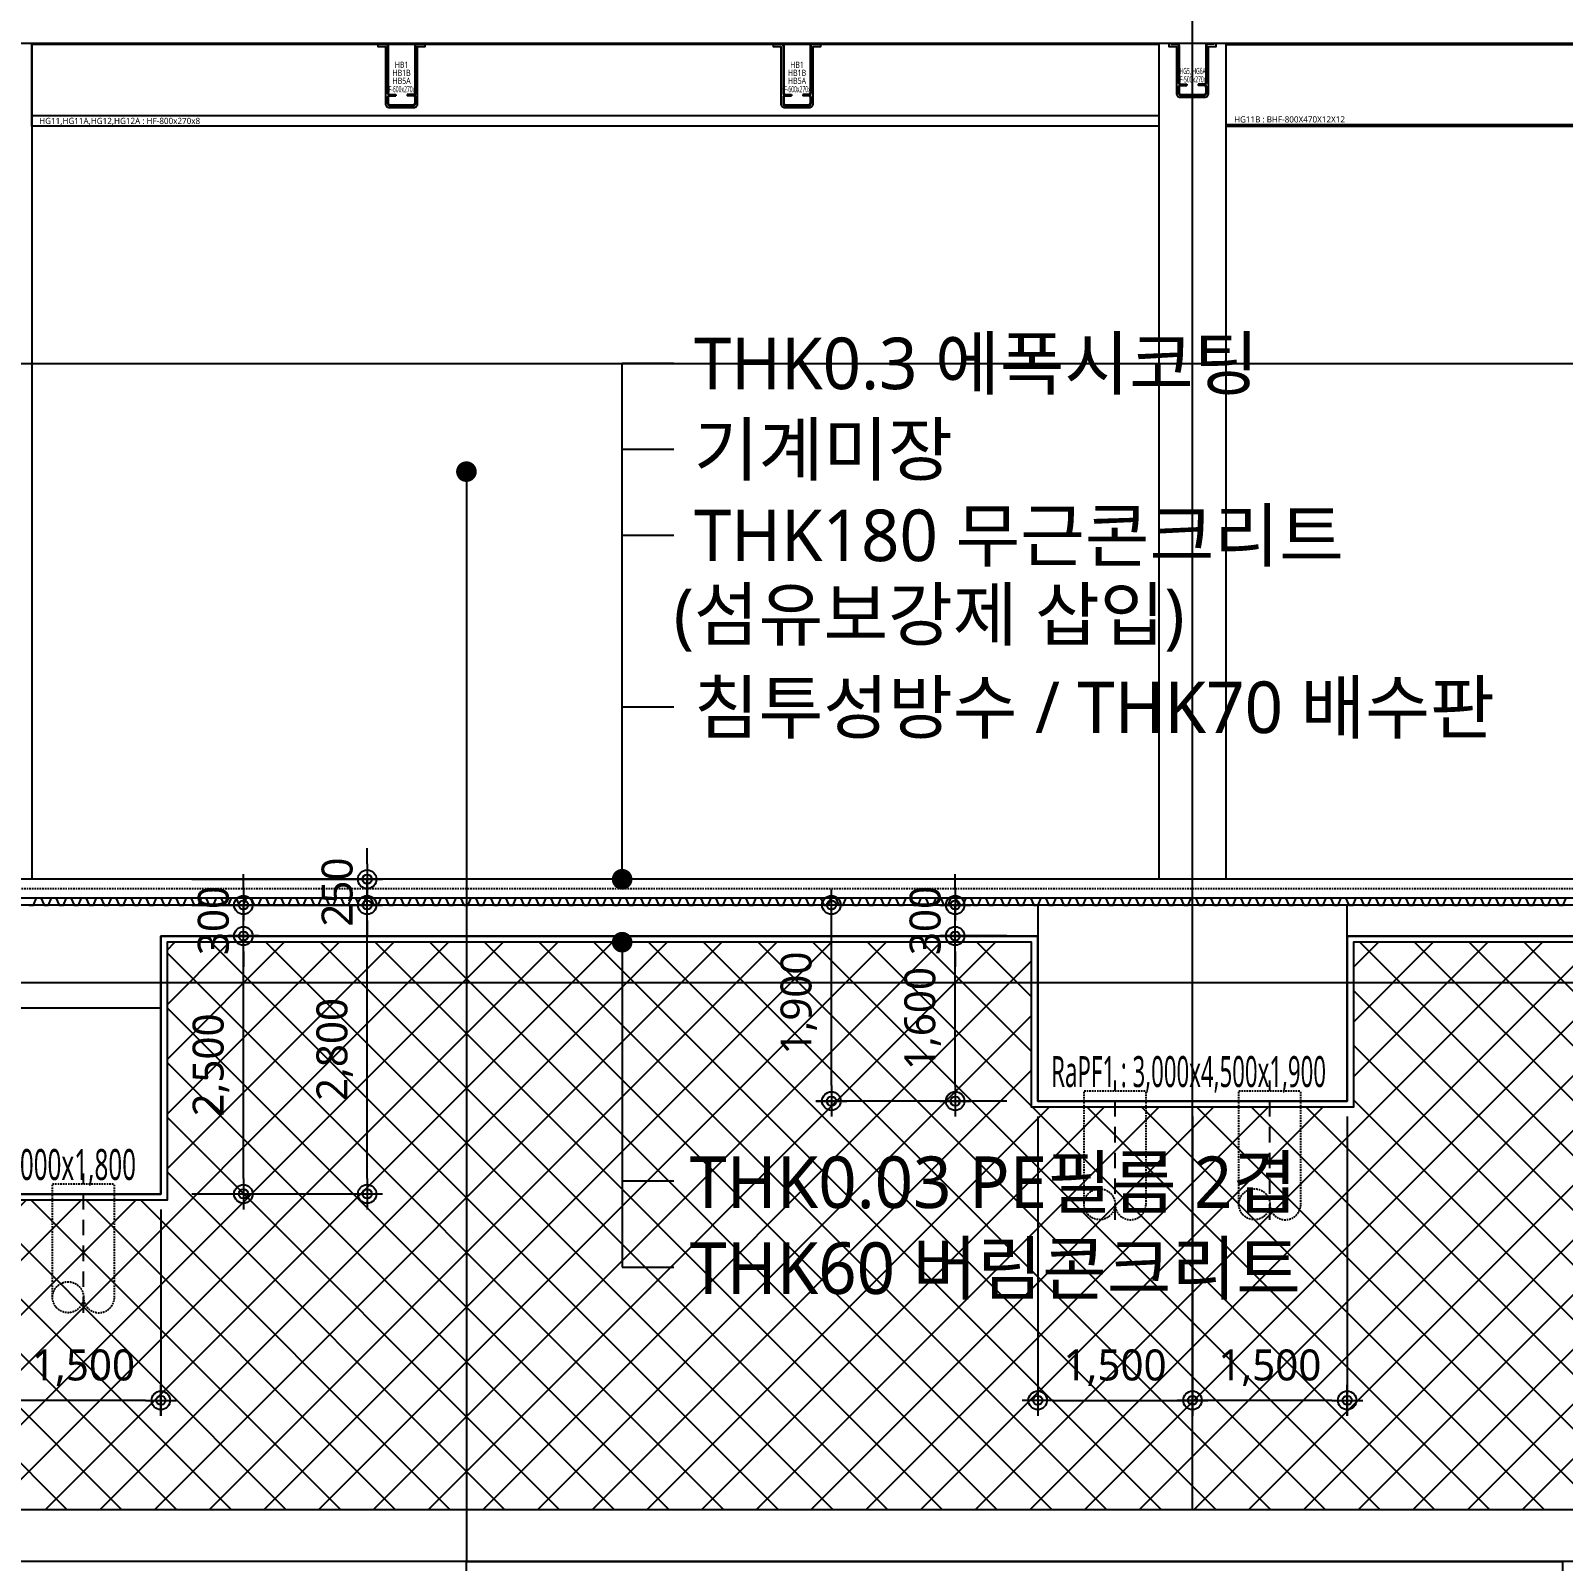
# Model space of a CAD drawing. Header units: millimetres. Extents: x 367092 to 767578, y 396038 to 811791.
# Drawn here: x 613080 to 627937, y 443014 to 457850 of the extents above; entities that cross this region are included whole.
import ezdxf
from ezdxf.enums import TextEntityAlignment as Align

# ---------------------------------------------------------------- set-up
doc = ezdxf.new("R2010")
doc.units = ezdxf.units.MM
doc.header["$LTSCALE"] = 100
doc.header["$MEASUREMENT"] = 0
doc.header["$PDSIZE"] = -10
doc.linetypes.add('HID', pattern=[2.5, 1.5, -1])
doc.linetypes.add('HIDDEN2', pattern=[0.1875, 0.125, -0.0625])
doc.layers.get('0').update_dxf_attribs({"linetype": 'CONTINUOUS'})
doc.layers.get('Defpoints').update_dxf_attribs({"color": 171, "linetype": 'CONTINUOUS'})
for name, color, linetype in [('!착공용비교list', 11, 'CONTINUOUS'), ('02-COL', 2, 'CONTINUOUS'), ('251', 251, 'CONTINUOUS'), ('cen', 14, 'CONTINUOUS'), ('CON', 2, 'CONTINUOUS'), ('DIM', 7, 'CONTINUOUS'), ('ELE5', 254, 'CONTINUOUS'), ('ELE6', 8, 'CONTINUOUS'), ('FIN', 8, 'CONTINUOUS'), ('FIN(내화피복)', 8, 'CONTINUOUS'), ('HAT-252', 252, 'CONTINUOUS'), ('HF', 3, 'CONTINUOUS'), ('LED', 7, 'CONTINUOUS'), ('NDIM', 7, 'CONTINUOUS'), ('P-CEN', 6, 'HID'), ('PI', 6, 'HID'), ('S-SBEAM-HF', 4, 'CONTINUOUS'), ('S-SGIRDER-HF', 3, 'CONTINUOUS'), ('TEXT(MIN)', 7, 'CONTINUOUS'), ('TEXT(노트)', 7, 'CONTINUOUS'), ('TITLE', 7, 'CONTINUOUS'), ('wire-meshes', 1, 'CONTINUOUS'), ('배수판', 5, 'CONTINUOUS')]:
    doc.layers.add(name, color=color, linetype=linetype)
doc.styles.add('CGS', font='cgse', dxfattribs={"bigfont": 'cgs'})
doc.styles.add('TE', font='malgun_0.ttf')
doc.styles.add('나눔바른고딕', font='NanumBarunGothic.ttf')
doc.dimstyles.new('BA', dxfattribs={"dimscale": 500, "dimtxt": 3, "dimasz": 1, "dimexe": 1, "dimexo": 5, "dimgap": 0.9, "dimtad": 1, "dimdec": 0, "dimdsep": 46, "dimlunit": 6, "dimtxsty": 'TE', "dimblk": 'DDD', "dimcen": 2.5, "dimclrd": 256, "dimclre": 256, "dimclrt": 3, "dimazin": 2, "dimtfac": 1, "dimtdec": 0, "dimtix": 1, "dimtmove": 2, "dimatfit": 3, "dimldrblk": 'DDD', "dimfxl": 1, "dimtolj": 1, "dimtzin": 0, "dimarcsym": 2})
doc.dimstyles.new('NDIM 1200', dxfattribs={"dimscale": 500, "dimtxt": 3, "dimasz": 1, "dimexe": 2, "dimexo": 2, "dimgap": 1, "dimtad": 1, "dimdec": 0, "dimdsep": 46, "dimtxsty": 'CGS', "dimblk": 'DOT0', "dimcen": 1, "dimdle": 8, "dimclrd": 2, "dimclre": 2, "dimclrt": 2, "dimadec": 0, "dimazin": 0, "dimtfac": 1, "dimtdec": 0, "dimtix": 1, "dimtmove": 2, "dimatfit": 3, "dimldrblk": 'DOT0', "dimfxl": 1, "dimtolj": 1, "dimtzin": 0, "dimlwd": -1, "dimlwe": -1, "dimarcsym": 0})

# ---------------------------------------------------------------- blocks, each defined once
blk = doc.blocks.new('*U229')
at = {"layer": 'ELE6', "ltscale": 0.1}
for p, q in [((10850, -12), (0, -12)), ((10850, -788), (0, -788))]:
    blk.add_line(p, q, dxfattribs=at)
blk.add_lwpolyline([(0, -800), (10850, -800), (10850, 0), (0, 0)], close=True, dxfattribs=at)
at = {"layer": 'Defpoints', "style": 'TE'}
blk.add_text('HG11B : BHF-800X470X12X12', height=60, dxfattribs=at).set_placement((616, -735), align=Align.MIDDLE_CENTER)
blk = doc.blocks.new('*U233')
at = {"layer": 'ELE6', "ltscale": 0.1}
for p, q in [((10925, -8), (0, -8)), ((10925, -700), (0, -700))]:
    blk.add_line(p, q, dxfattribs=at)
blk.add_lwpolyline([(10925, -800), (0, -800), (0, 0), (10925, 0)], close=True, dxfattribs=at)
at = {"layer": 'Defpoints', "style": 'TE'}
blk.add_text('HG11,HG11A,HG12,HG12A : HF-800x270x8', height=60, dxfattribs=at).set_placement((851, -750), align=Align.MIDDLE_CENTER)
blk = doc.blocks.new('HF')
at = {"layer": 'Defpoints'}
blk.add_point((0, 0), dxfattribs=at)
at = {"layer": 'HF'}
for p, q in [((-209, 0), (-147, 0)), ((-209, 0), (-209, -6)), ((209, 0), (147, 0)), ((209, 0), (209, -6)), ((-209, -6), (-147, -6)), ((-135, -18), (-135, -482)), ((-129, -18), (-129, -482)), ((129, -18), (129, -482)), ((135, -18), (135, -482)), ((209, -6), (147, -6)), ((-135, -518), (-135, -582)), ((-129, -518), (-129, -582)), ((-117, -494), (-55, -494)), ((-117, -500), (-55, -500)), ((-117, -506), (-55, -506)), ((-117, -594), (117, -594)), ((-55, -494), (-55, -500)), ((-55, -500), (-55, -506)), ((117, -494), (55, -494)), ((55, -494), (55, -500)), ((117, -500), (55, -500)), ((55, -500), (55, -506)), ((117, -506), (55, -506)), ((129, -518), (129, -582)), ((135, -518), (135, -582)), ((-117, -600), (117, -600))]:
    blk.add_line(p, q, dxfattribs=at)
for centre, radius, start, end in [((-147, -18), 18, 0, 90), ((-147, -18), 12, 0, 90), ((147, -18), 18, 90, 180), ((147, -18), 12, 90, 180), ((-117, -482), 18, 180, 270), ((-117, -518), 18, 90, 180), ((-117, -582), 18, 180, 270), ((-117, -482), 12, 180, 270), ((-117, -518), 12, 90, 180), ((-117, -582), 12, 180, 270), ((117, -482), 12, 270, 0), ((117, -482), 18, 270, 0), ((117, -518), 18, 0, 90), ((117, -518), 12, 0, 90), ((117, -582), 12, 270, 0), ((117, -582), 18, 270, 0)]:
    blk.add_arc(centre, radius, start, end, dxfattribs=at)
blk = doc.blocks.new('HB1')
at = {"layer": 'S-SBEAM-HF'}
blk.add_blockref('HF', (0, 0), dxfattribs=at)
at = {"layer": 'Defpoints', "style": 'TE'}
for s, width, p in [('HB1B', 0.7, (0, -284)), ('HB1', 0.7, (0, -206)), ('HF-600x270x6', 0.5, (0, -442)), ('HB5A', 0.7, (0, -361))]:
    blk.add_text(s, height=60, dxfattribs=dict(at, width=width)).set_placement(p, align=Align.MIDDLE_CENTER)
blk = doc.blocks.new('*U232')
at = {"layer": 'Defpoints'}
blk.add_point((0, 0), dxfattribs=at)
at = {"layer": 'HF'}
for p, q in [((-209, 0), (-147, 0)), ((-209, 0), (-209, -6)), ((209, 0), (147, 0)), ((209, 0), (209, -6)), ((-209, -6), (-147, -6)), ((-135, -18), (-135, -382)), ((-129, -18), (-129, -382)), ((129, -18), (129, -382)), ((135, -18), (135, -382)), ((209, -6), (147, -6)), ((-135, -418), (-135, -482)), ((-129, -418), (-129, -482)), ((-117, -394), (-55, -394)), ((-117, -400), (-55, -400)), ((-117, -406), (-55, -406)), ((-55, -394), (-55, -400)), ((-55, -400), (-55, -406)), ((117, -394), (55, -394)), ((55, -394), (55, -400)), ((117, -400), (55, -400)), ((55, -400), (55, -406)), ((117, -406), (55, -406)), ((129, -418), (129, -482)), ((135, -418), (135, -482)), ((-117, -494), (117, -494)), ((-117, -500), (117, -500))]:
    blk.add_line(p, q, dxfattribs=at)
for centre, radius, start, end in [((-147, -18), 18, 0, 90), ((-147, -18), 12, 0, 90), ((147, -18), 18, 90, 180), ((147, -18), 12, 90, 180), ((-117, -382), 18, 180, 270), ((-117, -418), 18, 90, 180), ((-117, -382), 12, 180, 270), ((-117, -418), 12, 90, 180), ((117, -382), 12, 270, 360), ((117, -382), 18, 270, 360), ((117, -418), 18, 0, 90), ((117, -418), 12, 0, 90), ((-117, -482), 18, 180, 270), ((-117, -482), 12, 180, 270), ((117, -482), 12, 270, 360), ((117, -482), 18, 270, 360)]:
    blk.add_arc(centre, radius, start, end, dxfattribs=at)
blk = doc.blocks.new('HG5')
at = {"layer": 'S-SGIRDER-HF', "ltscale": 0.1}
blk.add_blockref('*U232', (0, 0), dxfattribs=at)
at = {"layer": 'Defpoints', "style": 'TE', "width": 0.5}
for s, p in [('HG5, HG6A', (2, -266)), ('HF-500x270x6', (2, -347))]:
    blk.add_text(s, height=60, dxfattribs=at).set_placement(p, align=Align.MIDDLE_CENTER)
blk = doc.blocks.new('파일입면')
at = {"layer": 'P-CEN'}
blk.add_line((0, -1150), (0, 200), dxfattribs=at)
at = {"layer": 'PI', "ltscale": 0.1}
for p, q in [((-300, -1000), (-300, 100)), ((-300, 100), (300, 100)), ((300, -1000), (300, 100))]:
    blk.add_line(p, q, dxfattribs=at)
blk.add_circle((-150, -1000), 150, dxfattribs=at)
blk.add_arc((150, -1000), 150, 179.9998, 0.0002, dxfattribs=at)
blk = doc.blocks.new('PF4 SEC')
at = {"layer": 'Defpoints', "linetype": 'HIDDEN2', "ltscale": 0.5}
blk.add_lwpolyline([(0, 0), (3000, 0), (3000, 1800), (0, 1800)], close=True, dxfattribs=at)
at = {"layer": 'Defpoints', "style": 'TE', "width": 0.6}
blk.add_text('PF4 : 3,000x3,000x1,800', height=300, dxfattribs=at).set_placement((131, 136))
blk = doc.blocks.new('RaPF1 SEC')
at = {"layer": 'Defpoints', "linetype": 'HIDDEN2', "ltscale": 0.5}
blk.add_lwpolyline([(0, 0), (3000, 0), (3000, 1900), (0, 1900)], close=True, dxfattribs=at)
at = {"layer": 'Defpoints', "style": 'TE', "width": 0.55}
blk.add_text('RaPF1 : 3,000x4,500x1,900', height=300, dxfattribs=at).set_placement((131, 136))
blk = doc.blocks.new('A$C51E23882')
at = {"layer": 'TITLE'}
blk.add_lwpolyline([(8500, 0), (0, 0), (0, 5200), (8500, 5200)], close=True, dxfattribs=at)
for points in [[(8500, 3200), (0, 3200)], [(3300, 3200), (3300, 0)], [(5300, 3200), (5300, 0)], [(3300, 1600), (8500, 1600)]]:
    blk.add_lwpolyline(points, dxfattribs=at)
at = {"layer": 'TITLE', "style": '나눔바른고딕'}
for s, p in [('F.L', (4352, 2378)), ('S.L', (4352, 778))]:
    blk.add_text(s, height=700, dxfattribs=at).set_placement(p, align=Align.MIDDLE)
blk = doc.blocks.new('DOT0')
blk.add_line((-3, 0), (3, 0))
at = {"color": 6}
blk.add_circle((0, 0), 0.75, dxfattribs=at)
blk = doc.blocks.new('DDD')
at = {"layer": 'DIM', "color": 0}
for p, q in [((0, -1), (0, 1)), ((-1, 0), (1, 0))]:
    blk.add_line(p, q, dxfattribs=at)
for radius in [0.6, 0.3]:
    blk.add_circle((0, 0), radius, dxfattribs=at)
blk = doc.blocks.new('*D344')
at = {"layer": 'Defpoints', "color": 0, "ltscale": 0.4, "transparency": 16777216}
for p in [(614342, 449375), (616342, 449375), (614342, 446575)]:
    blk.add_point(p, dxfattribs=at)
at = {"layer": 'NDIM', "lineweight": -2, "ltscale": 0.4, "transparency": 16777216}
for p, q in [((614642, 449375), (616492, 449375)), ((616342, 446725), (616342, 449225)), ((614642, 446575), (616492, 446575))]:
    blk.add_line(p, q, dxfattribs=at)
at = {"layer": 'NDIM', "lineweight": -2, "ltscale": 0.4, "transparency": 16777216, "xscale": 150, "yscale": 150, "zscale": 150}
for p, rotation in [((616342, 449375), 90), ((616342, 446575), 270)]:
    blk.add_blockref('DDD', p, dxfattribs=dict(at, rotation=rotation))
at = {"layer": 'NDIM', "color": 3, "ltscale": 0.4, "transparency": 16777216, "insert": (616027, 447975), "char_height": 300, "attachment_point": 5, "rotation": 90, "style": 'TE'}
blk.add_mtext('\\A1;2,800', dxfattribs=at)
blk = doc.blocks.new('*D354')
at = {"layer": 'Defpoints', "color": 0, "ltscale": 0.4, "transparency": 16777216}
for p in [(612842, 446574), (614342, 446574), (612842, 444574)]:
    blk.add_point(p, dxfattribs=at)
at = {"layer": 'NDIM', "lineweight": -2, "ltscale": 0.4, "transparency": 16777216}
for p, q in [((612842, 446424), (612842, 444424)), ((614342, 446424), (614342, 444424)), ((614192, 444574), (612992, 444574))]:
    blk.add_line(p, q, dxfattribs=at)
at = {"layer": 'NDIM', "lineweight": -2, "ltscale": 0.4, "transparency": 16777216, "xscale": 150, "yscale": 150, "zscale": 150, "rotation": 180}
blk.add_blockref('DDD', (612842, 444574), dxfattribs=at)
at = {"layer": 'NDIM', "lineweight": -2, "ltscale": 0.4, "transparency": 16777216, "xscale": 150, "yscale": 150, "zscale": 150}
blk.add_blockref('DDD', (614342, 444574), dxfattribs=at)
at = {"layer": 'NDIM', "color": 3, "ltscale": 0.4, "transparency": 16777216, "insert": (613592, 444890), "char_height": 300, "attachment_point": 5, "style": 'TE'}
blk.add_mtext('\\A1;1,500', dxfattribs=at)
blk = doc.blocks.new('*D355')
at = {"layer": 'Defpoints', "color": 0, "ltscale": 0.4, "transparency": 16777216}
for p in [(622842, 447475), (624342, 447475), (624342, 444574)]:
    blk.add_point(p, dxfattribs=at)
at = {"layer": 'NDIM', "lineweight": -2, "ltscale": 0.4, "transparency": 16777216}
for p, q in [((622842, 447325), (622842, 444424)), ((624342, 447325), (624342, 444424)), ((622992, 444574), (624192, 444574))]:
    blk.add_line(p, q, dxfattribs=at)
at = {"layer": 'NDIM', "lineweight": -2, "ltscale": 0.4, "transparency": 16777216, "xscale": 150, "yscale": 150, "zscale": 150, "rotation": 180}
blk.add_blockref('DDD', (622842, 444574), dxfattribs=at)
at = {"layer": 'NDIM', "lineweight": -2, "ltscale": 0.4, "transparency": 16777216, "xscale": 150, "yscale": 150, "zscale": 150}
blk.add_blockref('DDD', (624342, 444574), dxfattribs=at)
at = {"layer": 'NDIM', "color": 3, "ltscale": 0.4, "transparency": 16777216, "insert": (623592, 444890), "char_height": 300, "attachment_point": 5, "style": 'TE'}
blk.add_mtext('\\A1;1,500', dxfattribs=at)
blk = doc.blocks.new('*D356')
at = {"layer": 'Defpoints', "color": 0, "ltscale": 0.4, "transparency": 16777216}
for p in [(624342, 447475), (625842, 447475), (624342, 444574)]:
    blk.add_point(p, dxfattribs=at)
at = {"layer": 'NDIM', "lineweight": -2, "ltscale": 0.4, "transparency": 16777216}
for p, q in [((624342, 447325), (624342, 444424)), ((625842, 447325), (625842, 444424)), ((625692, 444574), (624492, 444574))]:
    blk.add_line(p, q, dxfattribs=at)
at = {"layer": 'NDIM', "lineweight": -2, "ltscale": 0.4, "transparency": 16777216, "xscale": 150, "yscale": 150, "zscale": 150, "rotation": 180}
blk.add_blockref('DDD', (624342, 444574), dxfattribs=at)
at = {"layer": 'NDIM', "lineweight": -2, "ltscale": 0.4, "transparency": 16777216, "xscale": 150, "yscale": 150, "zscale": 150}
blk.add_blockref('DDD', (625842, 444574), dxfattribs=at)
at = {"layer": 'NDIM', "color": 3, "ltscale": 0.4, "transparency": 16777216, "insert": (625092, 444890), "char_height": 300, "attachment_point": 5, "style": 'TE'}
blk.add_mtext('\\A1;1,500', dxfattribs=at)
blk = doc.blocks.new('*D361')
at = {"layer": 'Defpoints', "color": 0, "ltscale": 0.4, "transparency": 16777216}
for p in [(614342, 449625), (616342, 449625), (614342, 449375)]:
    blk.add_point(p, dxfattribs=at)
at = {"layer": 'NDIM', "lineweight": -2, "ltscale": 0.4, "transparency": 16777216}
for p, q in [((616342, 449775), (616342, 449925)), ((614642, 449625), (616492, 449625)), ((616342, 449375), (616342, 449625)), ((614642, 449375), (616492, 449375)), ((616342, 449225), (616342, 449075))]:
    blk.add_line(p, q, dxfattribs=at)
at = {"layer": 'NDIM', "lineweight": -2, "ltscale": 0.4, "transparency": 16777216, "xscale": 150, "yscale": 150, "zscale": 150}
for p, rotation in [((616342, 449625), 270), ((616342, 449375), 90)]:
    blk.add_blockref('DDD', p, dxfattribs=dict(at, rotation=rotation))
at = {"layer": 'NDIM', "color": 3, "ltscale": 0.4, "transparency": 16777216, "insert": (616052, 449500), "char_height": 300, "attachment_point": 5, "rotation": 90, "style": 'TE'}
blk.add_mtext('\\A1;250', dxfattribs=at)
blk = doc.blocks.new('*D364')
at = {"layer": 'Defpoints', "color": 0, "ltscale": 0.4, "transparency": 16777216}
for p in [(620842, 449375), (622842, 449375), (622842, 447475)]:
    blk.add_point(p, dxfattribs=at)
at = {"layer": 'NDIM', "lineweight": -2, "ltscale": 0.4, "transparency": 16777216}
for p, q in [((622542, 449375), (620692, 449375)), ((620842, 447625), (620842, 449225)), ((622542, 447475), (620692, 447475))]:
    blk.add_line(p, q, dxfattribs=at)
at = {"layer": 'NDIM', "lineweight": -2, "ltscale": 0.4, "transparency": 16777216, "xscale": 150, "yscale": 150, "zscale": 150}
for p, rotation in [((620842, 449375), 90), ((620842, 447475), 270)]:
    blk.add_blockref('DDD', p, dxfattribs=dict(at, rotation=rotation))
at = {"layer": 'NDIM', "color": 3, "ltscale": 0.4, "transparency": 16777216, "insert": (620526, 448425), "char_height": 300, "attachment_point": 5, "rotation": 90, "style": 'TE'}
blk.add_mtext('\\A1;1,900', dxfattribs=at)
blk = doc.blocks.new('*D365')
at = {"layer": 'Defpoints', "color": 0, "ltscale": 0.4, "transparency": 16777216}
for p in [(622042, 449375), (622842, 449375), (622842, 449075)]:
    blk.add_point(p, dxfattribs=at)
at = {"layer": 'NDIM', "lineweight": -2, "ltscale": 0.4, "transparency": 16777216}
for p, q in [((622042, 449525), (622042, 449675)), ((622542, 449375), (621892, 449375)), ((622042, 449075), (622042, 449375)), ((622542, 449075), (621892, 449075)), ((622042, 448925), (622042, 448775))]:
    blk.add_line(p, q, dxfattribs=at)
at = {"layer": 'NDIM', "lineweight": -2, "ltscale": 0.4, "transparency": 16777216, "xscale": 150, "yscale": 150, "zscale": 150}
for p, rotation in [((622042, 449375), 270), ((622042, 449075), 90)]:
    blk.add_blockref('DDD', p, dxfattribs=dict(at, rotation=rotation))
at = {"layer": 'NDIM', "color": 3, "ltscale": 0.4, "transparency": 16777216, "insert": (621752, 449225), "char_height": 300, "attachment_point": 5, "rotation": 90, "style": 'TE'}
blk.add_mtext('\\A1;300', dxfattribs=at)
blk = doc.blocks.new('*D366')
at = {"layer": 'Defpoints', "color": 0, "ltscale": 0.4, "transparency": 16777216}
for p in [(622042, 449075), (622842, 449075), (622842, 447475)]:
    blk.add_point(p, dxfattribs=at)
at = {"layer": 'NDIM', "lineweight": -2, "ltscale": 0.4, "transparency": 16777216}
for p, q in [((622542, 449075), (621892, 449075)), ((622042, 447625), (622042, 448925)), ((622542, 447475), (621892, 447475))]:
    blk.add_line(p, q, dxfattribs=at)
at = {"layer": 'NDIM', "lineweight": -2, "ltscale": 0.4, "transparency": 16777216, "xscale": 150, "yscale": 150, "zscale": 150}
for p, rotation in [((622042, 449075), 90), ((622042, 447475), 270)]:
    blk.add_blockref('DDD', p, dxfattribs=dict(at, rotation=rotation))
at = {"layer": 'NDIM', "color": 3, "ltscale": 0.4, "transparency": 16777216, "insert": (621726, 448275), "char_height": 300, "attachment_point": 5, "rotation": 90, "style": 'TE'}
blk.add_mtext('\\A1;1,600', dxfattribs=at)
blk = doc.blocks.new('*D376')
at = {"layer": 'Defpoints', "color": 0, "ltscale": 0.4, "transparency": 16777216}
for p in [(614342, 449375), (615142, 449375), (614342, 449075)]:
    blk.add_point(p, dxfattribs=at)
at = {"layer": 'NDIM', "lineweight": -2, "ltscale": 0.4, "transparency": 16777216}
for p, q in [((615142, 449525), (615142, 449675)), ((614642, 449375), (615292, 449375)), ((615142, 449075), (615142, 449375)), ((614642, 449075), (615292, 449075)), ((615142, 448925), (615142, 448775))]:
    blk.add_line(p, q, dxfattribs=at)
at = {"layer": 'NDIM', "lineweight": -2, "ltscale": 0.4, "transparency": 16777216, "xscale": 150, "yscale": 150, "zscale": 150}
for p, rotation in [((615142, 449375), 270), ((615142, 449075), 90)]:
    blk.add_blockref('DDD', p, dxfattribs=dict(at, rotation=rotation))
at = {"layer": 'NDIM', "color": 3, "ltscale": 0.4, "transparency": 16777216, "insert": (614852, 449225), "char_height": 300, "attachment_point": 5, "rotation": 90, "style": 'TE'}
blk.add_mtext('\\A1;300', dxfattribs=at)
blk = doc.blocks.new('*D375')
at = {"layer": 'Defpoints', "color": 0, "ltscale": 0.4, "transparency": 16777216}
for p in [(614342, 449075), (615142, 449075), (614342, 446575)]:
    blk.add_point(p, dxfattribs=at)
at = {"layer": 'NDIM', "lineweight": -2, "ltscale": 0.4, "transparency": 16777216}
for p, q in [((614642, 449075), (615292, 449075)), ((615142, 446725), (615142, 448925)), ((614642, 446575), (615292, 446575))]:
    blk.add_line(p, q, dxfattribs=at)
at = {"layer": 'NDIM', "lineweight": -2, "ltscale": 0.4, "transparency": 16777216, "xscale": 150, "yscale": 150, "zscale": 150}
for p, rotation in [((615142, 449075), 90), ((615142, 446575), 270)]:
    blk.add_blockref('DDD', p, dxfattribs=dict(at, rotation=rotation))
at = {"layer": 'NDIM', "color": 3, "ltscale": 0.4, "transparency": 16777216, "insert": (614827, 447825), "char_height": 300, "attachment_point": 5, "rotation": 90, "style": 'TE'}
blk.add_mtext('\\A1;2,500', dxfattribs=at)

msp = doc.modelspace()

# ---------------------------------------------------------------- hatches: boundary and pattern name
at = {"layer": 'HAT-252', "ltscale": 10000}
h = msp.add_hatch(dxfattribs=at)
h.set_pattern_fill('ANSI37', color=256, scale=3000)
h.paths.add_polyline_path([(642841.8, 447714.8), (637401.8, 447714.8), (637401.8, 447414.8), (634281.8, 447414.8), (634281.8, 449014.8), (625901.8, 449014.8), (625901.8, 447414.8), (622781.8, 447414.8), (622781.8, 449014.8), (614401.8, 449014.8), (614401.8, 446513.8), (611281.8, 446513.8), (611281.8, 448014.8), (602901.8, 448014.8), (602901.8, 446414.8), (599781.8, 446414.8), (599781.8, 447814.8), (593701.8, 447814.8), (593701.8, 447014.8), (589081.8, 447014.8), (589081.8, 447074.8), (589106.8, 447074.8), (589106.8, 458624.8), (586841.8, 458624.8), (586841.8, 443513.8), (642841.8, 443513.8)])

# ---------------------------------------------------------------- linework, layer by layer
at = {"layer": '02-COL', "ltscale": 0.1}
msp.add_lwpolyline([(639291.8, 457974.8), (639841.8, 457974.8), (639841.8, 457724.8), (589941.8, 457724.8)], dxfattribs=at)
at = {"layer": '251', "ltscale": 0.5}
msp.add_lwpolyline([(642841.8, 447774.8), (637341.8, 447774.8), (637341.8, 447474.8), (634341.8, 447474.8), (634341.8, 449074.8), (625841.8, 449074.8), (625841.8, 447474.8), (622841.8, 447474.8), (622841.8, 449074.8), (614341.8, 449074.8), (614341.8, 446573.8), (611341.8, 446573.8), (611341.8, 448074.8), (602841.8, 448074.8), (602841.8, 446474.8), (599841.8, 446474.8), (599841.8, 447874.8), (593641.8, 447874.8), (593641.8, 447074.8), (589106.8, 447074.8), (589106.8, 459024.8)], dxfattribs=at)
at = {"layer": 'cen', "ltscale": 0.1}
msp.add_line((624341.8, 443513.8), (624341.8, 514524.8), dxfattribs=at)
at = {"layer": 'cen', "ltscale": 5}
for p, q in [((586841.8, 454624.8), (642841.8, 454624.8)), ((586841.8, 448624.8), (642841.8, 448624.8))]:
    msp.add_line(p, q, dxfattribs=at)
at = {"layer": 'CON', "ltscale": 0.1}
for points in [[(638741.8, 449374.8), (612516.8, 449374.8), (612516.8, 449624.8), (612316.8, 449624.8), (612316.8, 448374.8), (589941.8, 448374.8)], [(614341.8, 449074.8), (614341.8, 446573.8), (611341.8, 446573.8), (611341.8, 448074.8), (602841.8, 448074.8)], [(614341.8, 449074.8), (622841.8, 449074.8)], [(625841.8, 449074.8), (625841.8, 447474.8), (622841.8, 447474.8), (622841.8, 449074.8)], [(625841.8, 449074.8), (634341.8, 449074.8)]]:
    msp.add_lwpolyline(points, dxfattribs=at)
at = {"layer": 'Defpoints', "ltscale": 10000}
for points in [[(643341.8, 443013.8), (586341.8, 443013.8), (586341.8, 515024.8), (643341.8, 515024.8)], [(642841.8, 443513.8), (586841.8, 443513.8), (586841.8, 514524.8), (642841.8, 514524.8)]]:
    msp.add_lwpolyline(points, close=True, dxfattribs=at)
at = {"layer": 'ELE5', "ltscale": 1000}
for points in [[(613091.8, 457724.8), (613091.8, 449624.8)], [(624016.8, 457724.8), (624016.8, 449624.8)], [(624666.8, 457724.8), (624666.8, 449624.8)]]:
    msp.add_lwpolyline(points, dxfattribs=at)
at = {"layer": 'FIN'}
for points in [[(638741.8, 449624.8), (635241.8, 449624.8), (635241.8, 449524.8), (635041.8, 449524.8), (635041.8, 449624.8), (612716.8, 449624.8)], [(612516.8, 449444.8), (638741.8, 449444.8)]]:
    msp.add_lwpolyline(points, dxfattribs=at)
at = {"layer": 'FIN', "ltscale": 0.1}
for points in [[(642841.8, 447714.8), (637401.8, 447714.8), (637401.8, 447414.8), (634281.8, 447414.8), (634281.8, 449014.8), (625901.8, 449014.8), (625901.8, 447414.8), (622781.8, 447414.8), (622781.8, 449014.8), (614401.8, 449014.8), (614401.8, 446513.8), (611281.8, 446513.8)], [(611341.8, 446573.8), (614341.8, 446573.8), (614341.8, 449074.8), (622841.8, 449074.8), (622841.8, 447474.8), (625841.8, 447474.8), (625841.8, 449074.8), (634341.8, 449074.8), (634341.8, 447474.8), (637341.8, 447474.8), (637341.8, 447774.8), (642841.8, 447774.8)]]:
    msp.add_lwpolyline(points, dxfattribs=at)
at = {"layer": 'FIN(내화피복)', "ltscale": 10000}
for points in [[(616445.2, 457724.8), (616445.2, 457697.8), (616519.2, 457697.8), (616519.2, 457142.8, 0.4142136), (616558.2, 457103.8), (616792.2, 457103.8, 0.4142136), (616831.2, 457142.8), (616831.2, 457697.8), (616905.2, 457697.8), (616905.2, 457724.8)], [(620278.5, 457724.8), (620278.5, 457697.8), (620352.5, 457697.8), (620352.5, 457142.8, 0.4142136), (620391.5, 457103.8), (620625.5, 457103.8, 0.4142136), (620664.5, 457142.8), (620664.5, 457697.8), (620738.5, 457697.8), (620738.5, 457724.8)], [(624111.8, 457724.8), (624111.8, 457697.8), (624185.8, 457697.8), (624185.8, 457242.8, 0.4142136), (624224.8, 457203.8), (624458.8, 457203.8, 0.4142136), (624497.8, 457242.8), (624497.8, 457697.8), (624571.8, 457697.8), (624571.8, 457724.8)]]:
    msp.add_lwpolyline(points, format="xyb", dxfattribs=at)
at = {"layer": 'LED'}
msp.add_line((619313.4, 446698.1), (618813.4, 446698.1), dxfattribs=at)
at = {"layer": 'LED', "ltscale": 10000}
for points in [[(619313.4, 454624.8), (618813.4, 454624.8)], [(619313.4, 453791.4), (618813.4, 453791.4)], [(619313.4, 452958.1), (618813.4, 452958.1)], [(619313.4, 451291.4), (618813.4, 451291.4)]]:
    msp.add_lwpolyline(points, dxfattribs=at)
at = {"layer": 'wire-meshes', "linetype": 'HID', "ltscale": 0.1}
msp.add_lwpolyline([(612716.8, 449534.8), (635041.8, 449534.8)], dxfattribs=at)
at = {"layer": '배수판'}
msp.add_lwpolyline([(613064.2, 449374.8), (613107, 449374.8), (613136.9, 449444.8), (613179.7, 449444.8), (613209.6, 449374.8), (613252.4, 449374.8), (613282.3, 449444.8), (613325.1, 449444.8), (613355, 449374.8), (613397.8, 449374.8), (613427.7, 449444.8), (613470.5, 449444.8), (613500.4, 449374.8), (613543.2, 449374.8), (613573.1, 449444.8), (613615.9, 449444.8), (613645.8, 449374.8), (613688.6, 449374.8), (613718.5, 449444.8), (613761.3, 449444.8), (613791.2, 449374.8), (613834, 449374.8), (613863.9, 449444.8), (613906.7, 449444.8), (613936.6, 449374.8), (613979.4, 449374.8), (614009.3, 449444.8), (614052.1, 449444.8), (614082, 449374.8), (614124.8, 449374.8), (614154.7, 449444.8), (614197.5, 449444.8), (614227.4, 449374.8), (614270.2, 449374.8), (614300.1, 449444.8), (614342.9, 449444.8), (614372.8, 449374.8), (614415.6, 449374.8), (614445.5, 449444.8), (614488.3, 449444.8), (614518.2, 449374.8), (614561, 449374.8), (614590.9, 449444.8), (614633.7, 449444.8), (614663.6, 449374.8), (614706.4, 449374.8), (614736.3, 449444.8), (614779.1, 449444.8), (614809, 449374.8), (614851.8, 449374.8), (614881.7, 449444.8), (614924.5, 449444.8), (614954.4, 449374.8), (614997.2, 449374.8), (615027.1, 449444.8), (615069.9, 449444.8), (615099.8, 449374.8), (615142.6, 449374.8), (615172.5, 449444.8), (615215.3, 449444.8), (615245.2, 449374.8), (615288, 449374.8), (615317.9, 449444.8), (615360.7, 449444.8), (615390.6, 449374.8), (615433.4, 449374.8), (615463.3, 449444.8), (615506.1, 449444.8), (615536, 449374.8), (615578.8, 449374.8), (615608.7, 449444.8), (615651.5, 449444.8), (615681.4, 449374.8), (615724.2, 449374.8), (615754.1, 449444.8), (615796.9, 449444.8), (615826.8, 449374.8), (615869.6, 449374.8), (615899.5, 449444.8), (615942.3, 449444.8), (615972.2, 449374.8), (615993.6, 449374.8), (616015, 449374.8), (616044.9, 449444.8), (616087.7, 449444.8), (616117.6, 449374.8), (616160.4, 449374.8), (616190.3, 449444.8), (616211.7, 449444.8), (616230, 449444.8), (616259.9, 449374.8), (616302.7, 449374.8), (616332.6, 449444.8), (616375.4, 449444.8), (616405.3, 449374.8), (616448.1, 449374.8), (616478, 449444.8), (616520.8, 449444.8), (616550.7, 449374.8), (616593.5, 449374.8), (616623.4, 449444.8), (616666.2, 449444.8), (616696.1, 449374.8), (616738.9, 449374.8), (616768.8, 449444.8), (616811.6, 449444.8), (616841.5, 449374.8), (616884.3, 449374.8), (616914.2, 449444.8), (616957, 449444.8), (616986.9, 449374.8), (617029.7, 449374.8), (617059.6, 449444.8), (617102.4, 449444.8), (617132.3, 449374.8), (617175.1, 449374.8), (617205, 449444.8), (617247.8, 449444.8), (617277.7, 449374.8), (617320.5, 449374.8), (617350.4, 449444.8), (617393.2, 449444.8), (617423.1, 449374.8), (617465.9, 449374.8), (617495.8, 449444.8), (617538.6, 449444.8), (617568.5, 449374.8), (617611.3, 449374.8), (617641.2, 449444.8), (617684, 449444.8), (617713.9, 449374.8), (617756.7, 449374.8), (617786.6, 449444.8), (617829.4, 449444.8), (617859.3, 449374.8), (617902.1, 449374.8), (617932, 449444.8), (617974.8, 449444.8), (618004.7, 449374.8), (618047.5, 449374.8), (618077.4, 449444.8), (618120.2, 449444.8), (618150.1, 449374.8), (618192.9, 449374.8), (618222.8, 449444.8), (618265.6, 449444.8), (618295.5, 449374.8), (618338.3, 449374.8), (618368.2, 449444.8), (618411, 449444.8), (618440.9, 449374.8), (618483.7, 449374.8), (618513.6, 449444.8), (618556.4, 449444.8), (618586.3, 449374.8), (618629.1, 449374.8), (618659, 449444.8), (618701.8, 449444.8), (618731.7, 449374.8), (618774.5, 449374.8), (618804.4, 449444.8), (618847.2, 449444.8), (618877.1, 449374.8), (618919.9, 449374.8), (618949.8, 449444.8), (618992.6, 449444.8), (619022.5, 449374.8), (619065.3, 449374.8), (619095.2, 449444.8), (619138, 449444.8), (619167.9, 449374.8), (619210.7, 449374.8), (619240.6, 449444.8), (619283.4, 449444.8), (619313.3, 449374.8), (619356.1, 449374.8), (619386, 449444.8), (619428.8, 449444.8), (619458.7, 449374.8), (619501.5, 449374.8), (619531.4, 449444.8), (619574.2, 449444.8), (619604.1, 449374.8), (619646.9, 449374.8), (619676.8, 449444.8), (619719.6, 449444.8), (619749.5, 449374.8), (619792.3, 449374.8), (619822.2, 449444.8), (619865, 449444.8), (619894.9, 449374.8), (619937.7, 449374.8), (619967.6, 449444.8), (620010.4, 449444.8), (620040.3, 449374.8), (620083.1, 449374.8), (620113, 449444.8), (620155.8, 449444.8), (620185.7, 449374.8), (620228.5, 449374.8), (620258.4, 449444.8), (620301.2, 449444.8), (620331.1, 449374.8), (620373.9, 449374.8), (620403.8, 449444.8), (620446.6, 449444.8), (620476.5, 449374.8), (620519.3, 449374.8), (620549.2, 449444.8), (620592, 449444.8), (620621.9, 449374.8), (620664.7, 449374.8), (620694.6, 449444.8), (620737.4, 449444.8), (620767.3, 449374.8), (620810.1, 449374.8), (620840, 449444.8), (620882.7, 449444.8), (620912.7, 449374.8), (620955.4, 449374.8), (620985.4, 449444.8), (621028.1, 449444.8), (621058.1, 449374.8), (621100.8, 449374.8), (621130.8, 449444.8), (621173.5, 449444.8), (621203.5, 449374.8), (621246.2, 449374.8), (621276.2, 449444.8), (621318.9, 449444.8), (621348.9, 449374.8), (621391.6, 449374.8), (621421.6, 449444.8), (621464.3, 449444.8), (621494.3, 449374.8), (621537, 449374.8), (621567, 449444.8), (621609.7, 449444.8), (621639.7, 449374.8), (621682.4, 449374.8), (621712.4, 449444.8), (621755.1, 449444.8), (621785.1, 449374.8), (621827.8, 449374.8), (621857.8, 449444.8), (621900.5, 449444.8), (621930.5, 449374.8), (621973.2, 449374.8), (622003.2, 449444.8), (622045.9, 449444.8), (622075.9, 449374.8), (622118.6, 449374.8), (622148.6, 449444.8), (622191.3, 449444.8), (622221.3, 449374.8), (622264, 449374.8), (622294, 449444.8), (622336.7, 449444.8), (622366.7, 449374.8), (622409.4, 449374.8), (622439.4, 449444.8), (622482.1, 449444.8), (622512.1, 449374.8), (622554.8, 449374.8), (622584.8, 449444.8), (622627.5, 449444.8), (622657.5, 449374.8), (622700.2, 449374.8), (622730.2, 449444.8), (622772.9, 449444.8), (622802.8, 449374.8), (622845.6, 449374.8), (622875.5, 449444.8), (622918.3, 449444.8), (622948.2, 449374.8), (622991, 449374.8), (623020.9, 449444.8), (623063.7, 449444.8), (623093.6, 449374.8), (623136.4, 449374.8), (623166.3, 449444.8), (623209.1, 449444.8), (623239, 449374.8), (623281.8, 449374.8), (623311.7, 449444.8), (623354.5, 449444.8), (623384.4, 449374.8), (623427.2, 449374.8), (623457.1, 449444.8), (623499.9, 449444.8), (623529.8, 449374.8), (623572.6, 449374.8), (623602.5, 449444.8), (623645.3, 449444.8), (623675.2, 449374.8), (623718, 449374.8), (623747.9, 449444.8), (623790.7, 449444.8), (623820.6, 449374.8), (623863.4, 449374.8), (623893.3, 449444.8), (623936.1, 449444.8), (623966, 449374.8), (624008.8, 449374.8), (624038.7, 449444.8), (624081.5, 449444.8), (624111.4, 449374.8), (624154.2, 449374.8), (624184.1, 449444.8), (624226.9, 449444.8), (624256.8, 449374.8), (624299.6, 449374.8), (624329.5, 449444.8), (624372.3, 449444.8), (624402.2, 449374.8), (624445, 449374.8), (624474.9, 449444.8), (624517.7, 449444.8), (624547.6, 449374.8), (624590.4, 449374.8), (624620.3, 449444.8), (624663.1, 449444.8), (624693, 449374.8), (624735.8, 449374.8), (624765.7, 449444.8), (624808.5, 449444.8), (624838.4, 449374.8), (624881.2, 449374.8), (624911.1, 449444.8), (624953.9, 449444.8), (624983.8, 449374.8), (625026.6, 449374.8), (625056.5, 449444.8), (625099.3, 449444.8), (625129.2, 449374.8), (625172, 449374.8), (625201.9, 449444.8), (625244.7, 449444.8), (625274.6, 449374.8), (625317.4, 449374.8), (625347.3, 449444.8), (625390.1, 449444.8), (625420, 449374.8), (625462.8, 449374.8), (625492.7, 449444.8), (625535.5, 449444.8), (625565.4, 449374.8), (625608.2, 449374.8), (625638.1, 449444.8), (625680.9, 449444.8), (625710.8, 449374.8), (625753.6, 449374.8), (625783.5, 449444.8), (625826.3, 449444.8), (625856.2, 449374.8), (625899, 449374.8), (625928.9, 449444.8), (625971.7, 449444.8), (626001.6, 449374.8), (626044.4, 449374.8), (626074.3, 449444.8), (626117.1, 449444.8), (626147, 449374.8), (626189.8, 449374.8), (626219.7, 449444.8), (626262.5, 449444.8), (626292.4, 449374.8), (626335.2, 449374.8), (626365.1, 449444.8), (626407.9, 449444.8), (626437.8, 449374.8), (626480.6, 449374.8), (626510.5, 449444.8), (626553.3, 449444.8), (626583.2, 449374.8), (626626, 449374.8), (626655.9, 449444.8), (626698.7, 449444.8), (626728.6, 449374.8), (626771.4, 449374.8), (626801.3, 449444.8), (626844.1, 449444.8), (626874, 449374.8), (626916.8, 449374.8), (626946.7, 449444.8), (626989.5, 449444.8), (627019.4, 449374.8), (627062.2, 449374.8), (627092.1, 449444.8), (627134.9, 449444.8), (627164.8, 449374.8), (627207.6, 449374.8), (627237.5, 449444.8), (627280.3, 449444.8), (627310.2, 449374.8), (627353, 449374.8), (627382.9, 449444.8), (627425.7, 449444.8), (627455.6, 449374.8), (627498.4, 449374.8), (627528.3, 449444.8), (627571.1, 449444.8), (627601, 449374.8), (627643.8, 449374.8), (627673.7, 449444.8), (627716.5, 449444.8), (627746.4, 449374.8), (627789.2, 449374.8), (627819.1, 449444.8), (627861.9, 449444.8), (627891.8, 449374.8), (627934.6, 449374.8), (627964.5, 449444.8)], dxfattribs=at)

# ---------------------------------------------------------------- block references
at = {"layer": '!착공용비교list'}
for p in [(623591.8, 447474.8), (625091.8, 447474.8), (613591.8, 446573.8)]:
    msp.add_blockref('파일입면', p, dxfattribs=at)
at = {"xscale": 1.25, "yscale": 1.25, "zscale": 1.25}
msp.add_blockref('A$C51E23882', (617304, 436513.8), dxfattribs=at)
at = {"layer": '02-COL'}
for name, p in [('*U233', (613091.8, 457724.8)), ('*U229', (624666.8, 457724.8)), ('RaPF1 SEC', (622841.8, 447474.8)), ('PF4 SEC', (611341.8, 446573.8))]:
    msp.add_blockref(name, p, dxfattribs=at)
at = {"layer": '02-COL', "ltscale": 0.1}
for p in [(616675.2, 457724.8), (620508.5, 457724.8)]:
    msp.add_blockref('HB1', p, dxfattribs=at)
at = {"layer": 'S-SGIRDER-HF', "ltscale": 0.1}
msp.add_blockref('HG5', (624341.8, 457724.8), dxfattribs=at)

# ---------------------------------------------------------------- texts
at = {"layer": 'TEXT(MIN)', "style": '나눔바른고딕'}
for s, p in [('THK0.3 에폭시코팅', (619509.1, 454624.8)), ('기계미장', (619509.1, 453791.4)), ('THK180 무근콘크리트', (619509.1, 452958.1)), ('(섬유보강제 삽입)', (619313.4, 452192.6)), ('침투성방수 / THK70 배수판', (619509.1, 451291.4))]:
    msp.add_text(s, height=500, dxfattribs=at).set_placement(p, align=Align.MIDDLE_LEFT)
at = {"layer": 'TEXT(노트)', "style": '나눔바른고딕'}
for s, p in [('THK0.03 PE필름 2겹', (619466.7, 446688.2)), ('THK60 버림콘크리트', (619466.7, 445854.9))]:
    msp.add_text(s, height=500, dxfattribs=at).set_placement(p, align=Align.MIDDLE_LEFT)

# ---------------------------------------------------------------- dimensions: what is measured, and where the dimension line sits
at = {"layer": 'NDIM', "ltscale": 0.4}
for base, p1, p2, angle, override, picture, middle in [((616341.8, 449624.8), (614341.8, 449374.8), (614341.8, 449624.8), 90, {"dimscale": 150, "dimtxt": 2, "dimexo": 2}, '*D361', (616051.9, 449499.8)), ((615141.8, 449374.8), (614341.8, 449074.8), (614341.8, 449374.8), 90, {"dimscale": 150, "dimtxt": 2, "dimexo": 2}, '*D376', (614851.9, 449224.8)), ((622041.8, 449374.8), (622841.8, 449074.8), (622841.8, 449374.8), 90, {"dimscale": 150, "dimtxt": 2, "dimexo": 2}, '*D365', (621751.9, 449224.8)), ((616341.8, 449374.8), (614341.8, 446574.8), (614341.8, 449374.8), 90, {"dimscale": 150, "dimtxt": 2, "dimexo": 2}, '*D344', (616026.7, 447974.8)), ((620841.8, 449374.8), (622841.8, 447474.8), (622841.8, 449374.8), 90, {"dimscale": 150, "dimtxt": 2, "dimexo": 2}, '*D364', (620525.9, 448424.8)), ((615141.8, 449074.8), (614341.8, 446574.8), (614341.8, 449074.8), 90, {"dimscale": 150, "dimtxt": 2, "dimexo": 2}, '*D375', (614826.7, 447824.8)), ((622041.8, 449074.8), (622841.8, 447474.8), (622841.8, 449074.8), 90, {"dimscale": 150, "dimtxt": 2, "dimexo": 2}, '*D366', (621725.9, 448274.8)), ((624341.8, 444573.8), (625841.8, 447474.8), (624341.8, 447474.8), 180, {"dimscale": 150, "dimtxt": 2, "dimexo": 1}, '*D356', (625091.8, 444889.8)), ((612841.8, 444573.8), (614341.8, 446573.8), (612841.8, 446573.8), 180, {"dimscale": 150, "dimtxt": 2, "dimexo": 1}, '*D354', (613591.8, 444889.8))]:
    dim = msp.add_linear_dim(base=base, p1=p1, p2=p2, angle=angle, dimstyle='BA', override=override, dxfattribs=at)
    dim.commit()
    dim.dimension.update_dxf_attribs({"geometry": picture, "text_midpoint": middle})
dim = msp.add_linear_dim(base=(624341.8, 444573.8), p1=(622841.8, 447474.8), p2=(624341.8, 447474.8), dimstyle='BA', override={"dimscale": 150, "dimtxt": 2, "dimexo": 1}, dxfattribs=at)
dim.commit()
dim.dimension.update_dxf_attribs({"geometry": '*D355', "text_midpoint": (623591.8, 444889.8)})

# ---------------------------------------------------------------- leaders
at = {"layer": 'LED', "ltscale": 10000}
for points in [[(618813.4, 449624.8), (618813.4, 452958.1), (618813.4, 453791.4), (618813.4, 454624.8), (619313.4, 454624.8)], [(617304, 453575.5), (617304, 443013.8)], [(618813.4, 449014.8), (618813.4, 446824.4), (618813.4, 446698.1), (618813.4, 445864.8), (619313.4, 445864.8)]]:
    msp.add_leader(points, dimstyle='NDIM 1200', override={"dimasz": 0.4, "dimtad": 0, "dimclrd": 256, "dimldrblk": 'Dot'}, dxfattribs=at)

doc.saveas('drawing.dxf')
